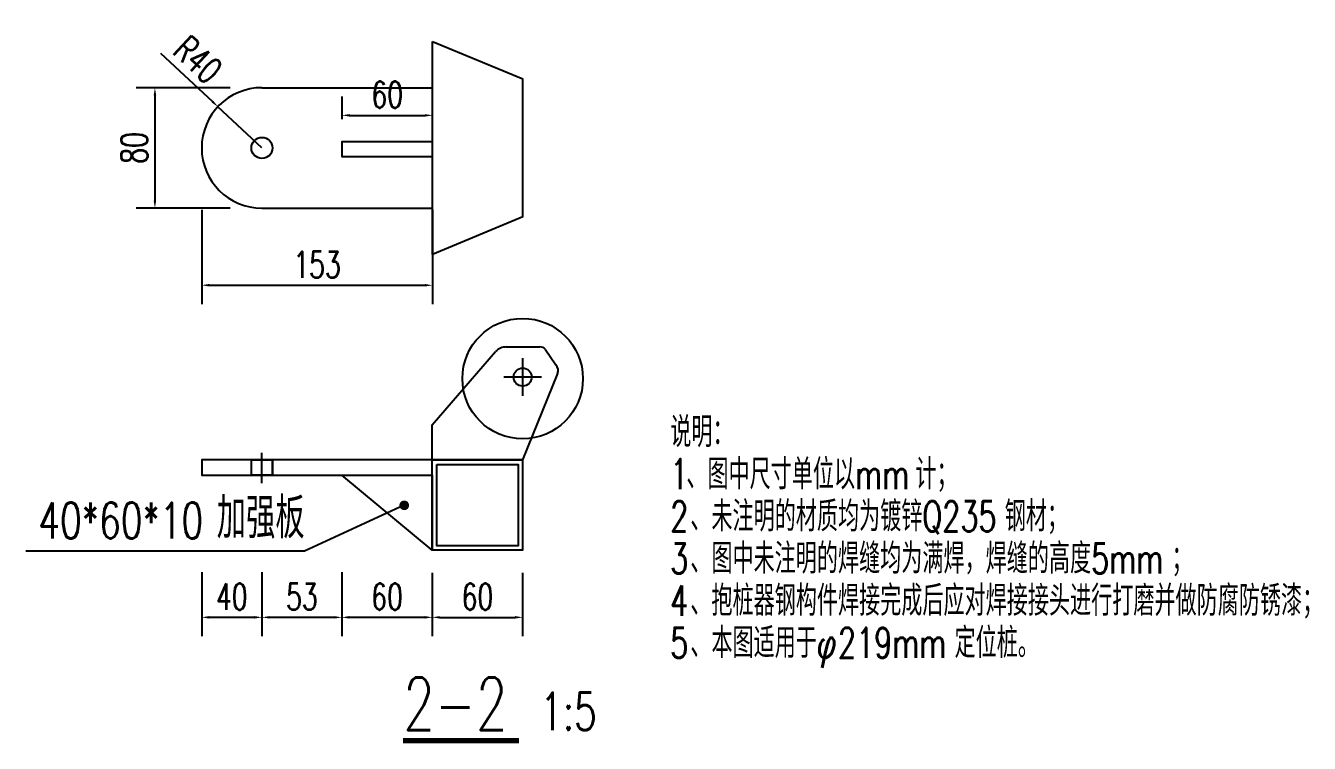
# Model space of a CAD drawing. Header units: millimetres. Extents: x -1003406 to 3312184, y 81337 to 716393.
# Drawn here: x 1155945 to 1156797, y 409219 to 409696 of the extents above; entities that cross this region are included whole.
import ezdxf

# ---------------------------------------------------------------- set-up
doc = ezdxf.new("R2010")
doc.units = ezdxf.units.MM
doc.header["$LTSCALE"] = 10
doc.linetypes.add('DOTE', pattern=[2.42, 2, -0.2, 0.02, -0.2])
doc.layers.get('0').update_dxf_attribs({"linetype": 'CONTINUOUS'})
doc.layers.get('Defpoints').update_dxf_attribs({"linetype": 'CONTINUOUS'})
for name, color, linetype in [('00-HATCH(填充)', 250, 'CONTINUOUS'), ('DIM_LEAD', 3, 'CONTINUOUS'), ('DIM_SYMB', 3, 'CONTINUOUS'), ('DOTE', 1, 'DOTE'), ('PUB_DIM', 3, 'CONTINUOUS'), ('PUB_TEXT', 7, 'CONTINUOUS'), ('W-MOUNTING固定方式', 5, 'CONTINUOUS'), ('W-STEEL_FRAME钢架', 3, 'CONTINUOUS')]:
    doc.layers.add(name, color=color, linetype=linetype)
doc.styles.add('_TCH_DIM', font='SIMPLEX', dxfattribs={"bigfont": 'GBCBIG'})
doc.styles.get("Standard").update_dxf_attribs({"font": 'simplex.shx', "width": 0.7, "bigfont": 'hztxt.shx'})
doc.styles.add('STANDARD_T3', font='simplex.shx', dxfattribs={"width": 0.7, "bigfont": 'gbcbig.shx'})
doc.dimstyles.new('W&&5', dxfattribs={"dimtxt": 17.5, "dimasz": 5, "dimexe": 12.5, "dimexo": 15, "dimgap": 5, "dimtad": 1, "dimdec": 0, "dimzin": 0, "dimdsep": 46, "dimtxsty": 'STANDARD_T3', "dimcen": 0.09, "dimclrd": 1, "dimclre": 1, "dimclrt": 7, "dimazin": 2, "dimtfac": 1, "dimtdec": 0, "dimtix": 1, "dimtmove": 2, "dimatfit": 3, "dimfxl": 100, "dimtolj": 1, "dimtzin": 0, "dimarcsym": 0})

# ---------------------------------------------------------------- blocks, each defined once
blk = doc.blocks.new('*D312')
at = {"layer": 'Defpoints', "color": 0, "transparency": 16777216}
for p in [(1156214.59, 409347.33, 0), (1156274.59, 409347.33, 0), (1156274.59, 409302.81)]:
    blk.add_point(p, dxfattribs=at)
at = {"layer": 'W-STEEL_FRAME钢架', "color": 1, "lineweight": -2, "transparency": 16777216}
for p, q in [((1156214.59, 409332.33), (1156214.59, 409290.31)), ((1156274.59, 409332.33), (1156274.59, 409290.31)), ((1156219.59, 409302.81), (1156269.59, 409302.81))]:
    blk.add_line(p, q, dxfattribs=at)
at = {"layer": 'W-STEEL_FRAME钢架', "color": 1, "transparency": 16777216}
for points in [[(1156219.59, 409303.65), (1156219.59, 409301.98), (1156214.59, 409302.81)], [(1156269.59, 409303.65), (1156269.59, 409301.98), (1156274.59, 409302.81)]]:
    blk.add_solid(points, dxfattribs=at)
at = {"layer": 'W-STEEL_FRAME钢架', "color": 7, "transparency": 16777216, "insert": (1156244.59, 409316.56), "char_height": 17.5, "attachment_point": 5, "style": 'STANDARD_T3'}
blk.add_mtext('\\A1;60', dxfattribs=at)
blk = doc.blocks.new('*D313')
at = {"layer": 'Defpoints', "color": 0, "transparency": 16777216}
for p in [(1156154.59, 409397.33, 0), (1156214.59, 409347.33, 0), (1156154.59, 409302.81)]:
    blk.add_point(p, dxfattribs=at)
at = {"layer": 'W-STEEL_FRAME钢架', "color": 1, "lineweight": -2, "transparency": 16777216}
for p, q in [((1156154.59, 409332.81), (1156154.59, 409290.31)), ((1156214.59, 409332.33), (1156214.59, 409290.31)), ((1156209.59, 409302.81), (1156159.59, 409302.81))]:
    blk.add_line(p, q, dxfattribs=at)
at = {"layer": 'W-STEEL_FRAME钢架', "color": 1, "transparency": 16777216}
for points in [[(1156159.59, 409303.65), (1156159.59, 409301.98), (1156154.59, 409302.81)], [(1156209.59, 409303.65), (1156209.59, 409301.98), (1156214.59, 409302.81)]]:
    blk.add_solid(points, dxfattribs=at)
at = {"layer": 'W-STEEL_FRAME钢架', "color": 7, "transparency": 16777216, "insert": (1156184.59, 409316.56), "char_height": 17.5, "attachment_point": 5, "style": 'STANDARD_T3'}
blk.add_mtext('\\A1;60', dxfattribs=at)
blk = doc.blocks.new('*D314')
at = {"layer": 'Defpoints', "color": 0, "transparency": 16777216}
for p in [(1156154.59, 409397.33, 0), (1156101.59, 409391.96, 0), (1156101.59, 409302.81)]:
    blk.add_point(p, dxfattribs=at)
at = {"layer": 'W-STEEL_FRAME钢架', "color": 1, "lineweight": -2, "transparency": 16777216}
for p, q in [((1156101.59, 409332.81), (1156101.59, 409290.31)), ((1156154.59, 409332.81), (1156154.59, 409290.31)), ((1156149.59, 409302.81), (1156106.59, 409302.81))]:
    blk.add_line(p, q, dxfattribs=at)
at = {"layer": 'W-STEEL_FRAME钢架', "color": 1, "transparency": 16777216}
for points in [[(1156106.59, 409303.65), (1156106.59, 409301.98), (1156101.59, 409302.81)], [(1156149.59, 409303.65), (1156149.59, 409301.98), (1156154.59, 409302.81)]]:
    blk.add_solid(points, dxfattribs=at)
at = {"layer": 'W-STEEL_FRAME钢架', "color": 7, "transparency": 16777216, "insert": (1156128.09, 409316.56), "char_height": 17.5, "attachment_point": 5, "style": 'STANDARD_T3'}
blk.add_mtext('\\A1;53', dxfattribs=at)
blk = doc.blocks.new('*D315')
at = {"layer": 'Defpoints', "color": 0, "transparency": 16777216}
for p in [(1156061.59, 409397.33, 0), (1156101.59, 409391.96, 0), (1156061.59, 409302.81)]:
    blk.add_point(p, dxfattribs=at)
at = {"layer": 'W-STEEL_FRAME钢架', "color": 1, "lineweight": -2, "transparency": 16777216}
for p, q in [((1156061.59, 409332.81), (1156061.59, 409290.31)), ((1156101.59, 409332.81), (1156101.59, 409290.31)), ((1156096.59, 409302.81), (1156066.59, 409302.81))]:
    blk.add_line(p, q, dxfattribs=at)
at = {"layer": 'W-STEEL_FRAME钢架', "color": 1, "transparency": 16777216}
for points in [[(1156066.59, 409303.65), (1156066.59, 409301.98), (1156061.59, 409302.81)], [(1156096.59, 409303.65), (1156096.59, 409301.98), (1156101.59, 409302.81)]]:
    blk.add_solid(points, dxfattribs=at)
at = {"layer": 'W-STEEL_FRAME钢架', "color": 7, "transparency": 16777216, "insert": (1156081.59, 409316.56), "char_height": 17.5, "attachment_point": 5, "style": 'STANDARD_T3'}
blk.add_mtext('\\A1;40', dxfattribs=at)
blk = doc.blocks.new('*D316')
at = {"layer": 'Defpoints', "color": 0, "transparency": 16777216}
for p in [(1156072.38, 409641.85, 0), (1156101.59, 409614.53, 0)]:
    blk.add_point(p, dxfattribs=at)
at = {"layer": 'W-STEEL_FRAME钢架', "color": 1, "lineweight": -2, "transparency": 16777216}
for p, q in [((1156034.34, 409677.43), (1156068.73, 409645.27)), ((1156101.59, 409614.53), (1156072.38, 409641.85))]:
    blk.add_line(p, q, dxfattribs=at)
at = {"layer": 'W-STEEL_FRAME钢架', "color": 1, "transparency": 16777216}
blk.add_solid([(1156069.3, 409645.88), (1156068.16, 409644.66), (1156072.38, 409641.85)], dxfattribs=at)
at = {"layer": 'W-STEEL_FRAME钢架', "color": 7, "transparency": 16777216, "insert": (1156059.1, 409673.1), "char_height": 17.5, "attachment_point": 5, "rotation": 316.91316, "style": 'STANDARD_T3'}
blk.add_mtext('\\A1;R40', dxfattribs=at)
blk = doc.blocks.new('*D317')
at = {"layer": 'Defpoints', "color": 0, "transparency": 16777216}
for p in [(1156061.59, 409614.53, 0), (1156214.73, 409608.69, 0), (1156214.73, 409523.34)]:
    blk.add_point(p, dxfattribs=at)
at = {"layer": 'W-STEEL_FRAME钢架', "color": 1, "lineweight": -2, "transparency": 16777216}
for p, q in [((1156061.59, 409573.34), (1156061.59, 409510.84)), ((1156214.73, 409573.34), (1156214.73, 409510.84)), ((1156066.59, 409523.34), (1156209.73, 409523.34))]:
    blk.add_line(p, q, dxfattribs=at)
at = {"layer": 'W-STEEL_FRAME钢架', "color": 1, "transparency": 16777216}
for points in [[(1156066.59, 409524.17), (1156066.59, 409522.51), (1156061.59, 409523.34)], [(1156209.73, 409524.17), (1156209.73, 409522.51), (1156214.73, 409523.34)]]:
    blk.add_solid(points, dxfattribs=at)
at = {"layer": 'W-STEEL_FRAME钢架', "color": 7, "transparency": 16777216, "insert": (1156138.16, 409537.09), "char_height": 17.5, "attachment_point": 5, "style": 'STANDARD_T3'}
blk.add_mtext('\\A1;153', dxfattribs=at)
blk = doc.blocks.new('*D318')
at = {"layer": 'Defpoints', "color": 0, "transparency": 16777216}
for p in [(1156214.73, 409636.16), (1156154.73, 409618.69, 0), (1156214.73, 409618.69, 0)]:
    blk.add_point(p, dxfattribs=at)
at = {"layer": 'W-STEEL_FRAME钢架', "color": 1, "lineweight": -2, "transparency": 16777216}
for p, q in [((1156154.73, 409633.69), (1156154.73, 409648.66)), ((1156214.73, 409633.69), (1156214.73, 409648.66)), ((1156159.73, 409636.16), (1156209.73, 409636.16))]:
    blk.add_line(p, q, dxfattribs=at)
at = {"layer": 'W-STEEL_FRAME钢架', "color": 1, "transparency": 16777216}
for points in [[(1156159.73, 409636.99), (1156159.73, 409635.32), (1156154.73, 409636.16)], [(1156209.73, 409636.99), (1156209.73, 409635.32), (1156214.73, 409636.16)]]:
    blk.add_solid(points, dxfattribs=at)
at = {"layer": 'W-STEEL_FRAME钢架', "color": 7, "transparency": 16777216, "insert": (1156184.73, 409649.91), "char_height": 17.5, "attachment_point": 5, "style": 'STANDARD_T3'}
blk.add_mtext('\\A1;60', dxfattribs=at)
blk = doc.blocks.new('*D319')
at = {"layer": 'Defpoints', "color": 0, "transparency": 16777216}
for p in [(1156158.16, 409654.53, 0), (1156030.56, 409574.53), (1156158.16, 409574.53, 0)]:
    blk.add_point(p, dxfattribs=at)
at = {"layer": 'W-STEEL_FRAME钢架', "color": 1, "lineweight": -2, "transparency": 16777216}
for p, q in [((1156080.56, 409654.53), (1156018.06, 409654.53)), ((1156030.56, 409649.53), (1156030.56, 409579.53)), ((1156080.56, 409574.53), (1156018.06, 409574.53))]:
    blk.add_line(p, q, dxfattribs=at)
at = {"layer": 'W-STEEL_FRAME钢架', "color": 1, "transparency": 16777216}
for points in [[(1156029.73, 409649.53), (1156031.4, 409649.53), (1156030.56, 409654.53)], [(1156029.73, 409579.53), (1156031.4, 409579.53), (1156030.56, 409574.53)]]:
    blk.add_solid(points, dxfattribs=at)
at = {"layer": 'W-STEEL_FRAME钢架', "color": 7, "transparency": 16777216, "insert": (1156016.81, 409614.53), "char_height": 17.5, "attachment_point": 5, "rotation": 90, "style": 'STANDARD_T3'}
blk.add_mtext('\\A1;80', dxfattribs=at)

msp = doc.modelspace()

# ---------------------------------------------------------------- linework, layer by layer
at = {"lineweight": -3}
msp.add_circle((1156274.59, 409461.33, 0), 40, dxfattribs=at)
at = {"layer": '00-HATCH(填充)', "color": 0, "lineweight": -3}
for p, q in [((1156214.59, 409430.55, 0), (1156256.66, 409479.4, 0)), ((1156263.73, 409482.33, 0), (1156286.07, 409482.33, 0)), ((1156289.54, 409480.93, 0), (1156296.63, 409470.42, 0)), ((1156297.66, 409464.63, 0), (1156274.59, 409407.33, 0)), ((1156274.59, 409407.33, 0), (1156214.59, 409407.33, 0))]:
    msp.add_line(p, q, dxfattribs=at)
at = {"layer": '00-HATCH(填充)', "color": 0, "lineweight": -3, "ltscale": 0.5}
for p, q in [((1156274.59, 409474.83, 0), (1156274.59, 409449.83, 0)), ((1156287.09, 409462.33, 0), (1156262.09, 409462.33, 0))]:
    msp.add_line(p, q, dxfattribs=at)
at = {"layer": '00-HATCH(填充)', "color": 0, "lineweight": -3}
msp.add_circle((1156274.59, 409462.33, 0), 6, dxfattribs=at)
for centre, radius, start, end in [((1156263.73, 409472.33, 0), 10, 90, 135), ((1156286.07, 409477.33, 0), 5, 46.05646, 90), ((1156293.16, 409466.82, 0), 5, 334, 46.05646)]:
    msp.add_arc(centre, radius, start, end, dxfattribs=at)
at = {"layer": 'DIM_LEAD'}
for p, q in [((1156196.02, 409377.2), (1156129.74, 409346.84)), ((1156129.74, 409346.84), (1155944.79, 409346.84))]:
    msp.add_line(p, q, dxfattribs=at)
at = {"layer": 'DIM_LEAD', "const_width": 3.2}
msp.add_lwpolyline([(1156197.48, 409377.86, 1), (1156194.57, 409376.53, 1)], format="xyb", close=True, dxfattribs=at)
at = {"layer": 'DIM_SYMB', "const_width": 3.5}
msp.add_lwpolyline([(1156195.27, 409220.89), (1156272.27, 409220.89)], dxfattribs=at)
at = {"layer": 'DOTE'}
msp.add_line((1156101.59, 409391.96, 0), (1156101.59, 409412.48, 0), dxfattribs=at)
at = {"layer": 'PUB_DIM'}
msp.add_line((1156214.59, 409407.33, 0), (1156214.59, 409430.55, 0), dxfattribs=at)
at = {"layer": 'W-MOUNTING固定方式', "color": 6}
msp.add_line((1156108.59, 409397.33, 0), (1156108.59, 409407.33, 0), dxfattribs=at)
at = {"layer": 'W-MOUNTING固定方式', "color": 6, "elevation": 0}
msp.add_lwpolyline([(1156214.73, 409608.69), (1156154.73, 409608.69), (1156154.73, 409618.69), (1156214.73, 409618.69)], dxfattribs=at)
msp.add_lwpolyline([(1156214.59, 409407.33), (1156061.59, 409407.33), (1156061.59, 409397.33), (1156214.59, 409397.33)], close=True, dxfattribs=at)
at = {"layer": 'W-STEEL_FRAME钢架'}
for p, q in [((1156214.73, 409685.24, 0), (1156274.73, 409660.39, 0)), ((1156274.73, 409568.67, 0), (1156214.73, 409543.82, 0))]:
    msp.add_line(p, q, dxfattribs=at)
at = {"layer": 'W-STEEL_FRAME钢架', "color": 5}
for p, q in [((1156101.59, 409654.53, 0), (1156214.73, 409654.53, 0)), ((1156101.59, 409574.53, 0), (1156214.73, 409574.53, 0))]:
    msp.add_line(p, q, dxfattribs=at)
at = {"layer": 'W-STEEL_FRAME钢架', "elevation": 0}
for points in [[(1156214.73, 409543.82), (1156214.73, 409685.24)], [(1156274.73, 409568.67), (1156274.73, 409660.39)]]:
    msp.add_lwpolyline(points, dxfattribs=at)
for points in [[(1156094.59, 409407.33), (1156108.59, 409407.33), (1156108.59, 409397.33), (1156094.59, 409397.33)], [(1156214.59, 409407.33), (1156274.59, 409407.33), (1156274.59, 409347.33), (1156214.59, 409347.33)], [(1156214.59, 409347.33), (1156214.59, 409347.33), (1156154.59, 409397.33), (1156214.59, 409397.33)], [(1156217.59, 409404.33), (1156271.59, 409404.33), (1156271.59, 409350.33), (1156217.59, 409350.33)]]:
    msp.add_lwpolyline(points, close=True, dxfattribs=at)
at = {"layer": 'W-STEEL_FRAME钢架', "color": 5}
msp.add_circle((1156101.59, 409614.53, 0), 7, dxfattribs=at)
msp.add_arc((1156101.59, 409614.53, 0), 40, 90, 270, dxfattribs=at)

# ---------------------------------------------------------------- texts
at = {"layer": 'PUB_TEXT', "width": 0.7}
for s, p in [('说明：', (1156372.55, 409415.87)), ('1', (1156372.55, 409387.87)), ('、图中尺寸单位以', (1156383.22, 409387.87)), ('计；', (1156535.22, 409387.87)), ('mm', (1156495.22, 409387.87)), ('、未注明的材质均为镀锌', (1156385.88, 409359.87)), ('钢材；', (1156594.55, 409359.87)), ('2', (1156372.55, 409359.87)), ('Q235', (1156539.88, 409359.87)), ('3', (1156372.55, 409331.87)), ('、图中未注明的焊缝均为满焊，焊缝的高度', (1156385.88, 409331.87)), ('5mm', (1156651.88, 409331.87)), ('；', (1156705.22, 409331.87)), ('4', (1156372.55, 409303.87)), ('、抱桩器钢构件焊接完成后应对焊接接头进行打磨并做防腐防锈漆；', (1156385.88, 409303.87)), ('5', (1156372.55, 409275.87)), ('、本图适用于φ', (1156385.88, 409275.87)), ('219mm', (1156483.88, 409275.87)), ('定位桩。', (1156561.22, 409275.87))]:
    msp.add_text(s, height=20, dxfattribs=at).set_placement(p)
at = {"layer": 'PUB_TEXT', "color": 7, "style": '_TCH_DIM'}
msp.add_text('加强板', height=27.007, dxfattribs=at).set_placement((1156071.59, 409355.24))
at = {"layer": 'PUB_TEXT', "color": 7, "style": '_TCH_DIM', "width": 0.705882}
msp.add_text('40*60*10', height=23.8, dxfattribs=at).set_placement((1155953.19, 409355.24))
at = {"layer": 'PUB_TEXT', "color": 7, "width": 0.7}
for s, height, p in [('2-2', 35, (1156195.27, 409227.89, 0)), ('1:5', 25, (1156286.27, 409227.89, 0))]:
    msp.add_text(s, height=height, dxfattribs=at).set_placement(p)

# ---------------------------------------------------------------- dimensions: what is measured, and where the dimension line sits
at = {"layer": 'W-STEEL_FRAME钢架'}
dim = msp.add_radius_dim(center=(1156101.59, 409614.53, 0), mpoint=(1156072.38, 409641.85, 0), dimstyle='W&&5', dxfattribs=at)
dim.commit()
dim.dimension.update_dxf_attribs({"geometry": '*D316', "text_midpoint": (1156059.1, 409673.1)})
dim = msp.add_linear_dim(base=(1156214.73, 409636.16), p1=(1156154.73, 409618.69, 0), p2=(1156214.73, 409618.69, 0), dimstyle='W&&5', dxfattribs=at)
dim.commit()
dim.dimension.update_dxf_attribs({"geometry": '*D318', "text_midpoint": (1156184.73, 409649.91)})
dim = msp.add_linear_dim(base=(1156030.56, 409574.53), p1=(1156158.16, 409654.53, 0), p2=(1156158.16, 409574.53, 0), angle=90, dimstyle='W&&5', override={"dimfxl": 50, "dimfxlon": 1}, dxfattribs=at)
dim.commit()
dim.dimension.update_dxf_attribs({"geometry": '*D319', "text_midpoint": (1156016.81, 409614.53)})
for base, p1, p2, override, picture, middle in [((1156214.73, 409523.34), (1156061.59, 409614.53, 0), (1156214.73, 409608.69, 0), {"dimfxl": 50, "dimfxlon": 1}, '*D317', (1156138.16, 409537.09)), ((1156061.59, 409302.81), (1156101.59, 409391.96, 0), (1156061.59, 409397.33, 0), {"dimfxl": 30, "dimfxlon": 1}, '*D315', (1156081.59, 409316.56)), ((1156101.59, 409302.81), (1156154.59, 409397.33, 0), (1156101.59, 409391.96, 0), {"dimfxl": 30, "dimfxlon": 1}, '*D314', (1156128.09, 409316.56)), ((1156154.59, 409302.81), (1156214.59, 409347.33, 0), (1156154.59, 409397.33, 0), {"dimfxl": 30, "dimfxlon": 1}, '*D313', (1156184.59, 409316.56)), ((1156274.59, 409302.81), (1156214.59, 409347.33, 0), (1156274.59, 409347.33, 0), {"dimfxl": 30, "dimfxlon": 1}, '*D312', (1156244.59, 409316.56))]:
    dim = msp.add_linear_dim(base=base, p1=p1, p2=p2, dimstyle='W&&5', override=override, dxfattribs=at)
    dim.commit()
    dim.dimension.update_dxf_attribs({"geometry": picture, "text_midpoint": middle})

doc.saveas('drawing.dxf')
